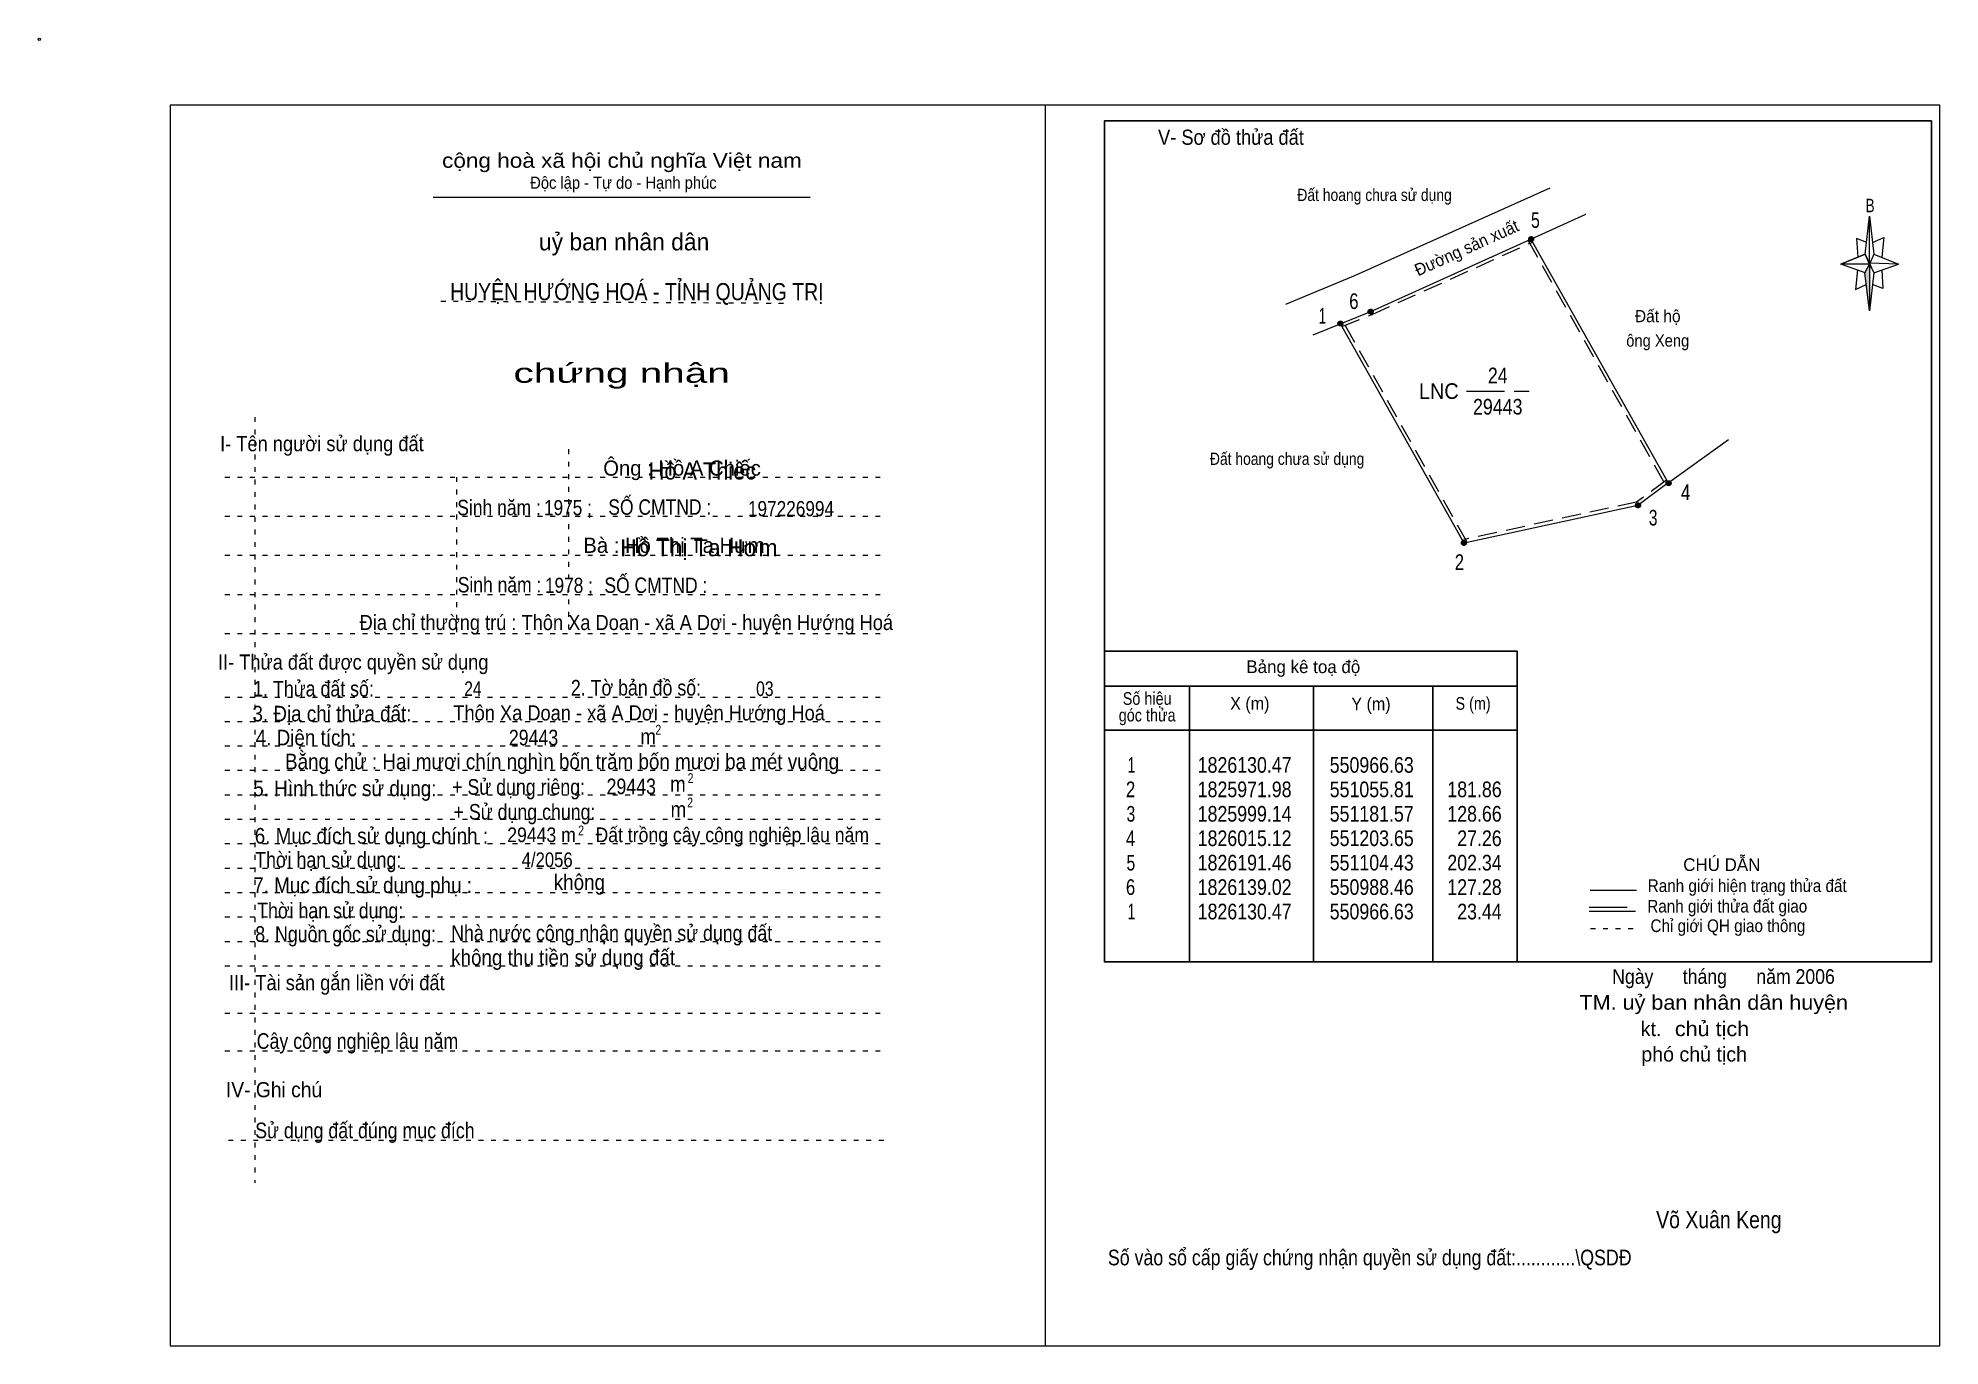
# Model space of a CAD drawing. Header units: centimetres. Extents: x -1.6 to 37.4, y -1.3 to 25.5.
import ezdxf
from ezdxf.enums import TextEntityAlignment as Align

# ---------------------------------------------------------------- set-up
doc = ezdxf.new("R2010")
doc.units = ezdxf.units.CM
doc.header["$LTSCALE"] = 0.13
for name, pattern in [('DOTTED', [1.5, 0.3, -1.2]), ('LONG_DASHED', [7.5, 6, -1.5]), ('MEDIUM_DASHED', [4.5, 3, -1.5])]:
    doc.linetypes.add(name, pattern=pattern)
for name, color, linetype, lineweight in [('1', 7, 'DOTTED', 13), ('10', 7, 'Continuous', 13), ('2', 7, 'Continuous', 25), ('3', 7, 'Continuous', 13), ('30', 7, 'Continuous', 13), ('32', 7, 'LONG_DASHED', 13), ('33', 7, 'LONG_DASHED', 13), ('35', 7, 'Continuous', 13)]:
    doc.layers.add(name, color=color, linetype=linetype, lineweight=lineweight)
doc.layers.add('7', color=7, linetype='Continuous')
doc.layers.add('8', color=7, linetype='Continuous')

msp = doc.modelspace()

# ---------------------------------------------------------------- hatches: boundary and pattern name
at = {"layer": '30'}
msp.add_hatch(color=256, dxfattribs=at).paths.add_polyline_path([(35.91, 20.87), (35.91, 19.91), (35.81, 20.69)])
at = {"layer": '32'}
for points in [[(29.0343, 21.3816, 1), (28.9343, 21.3816, 1)], [(25.7483, 19.8957, 1), (25.6483, 19.8957, 1)], [(25.1297, 19.6535, 1), (25.0297, 19.6535, 1)], [(31.8457, 16.385, 1), (31.7457, 16.385, 1)], [(31.2201, 15.9322, 1), (31.1201, 15.9322, 1)], [(27.6567, 15.1626, 1), (27.5567, 15.1626, 1)]]:
    msp.add_hatch(color=256, dxfattribs=at).paths.add_polyline_path(points)

# ---------------------------------------------------------------- linework, layer by layer
at = {"layer": '1', "linetype": 'Continuous'}
msp.add_line((6.51, 22.24), (14.23, 22.24), dxfattribs=at)
at = {"layer": '1'}
for p, q in [((6.67, 20.11), (13.82, 20.07)), ((2.86, 17.74), (2.86, 2.07)), ((9.28, 17.08), (9.28, 13.31)), ((2.25, 16.51), (15.75, 16.51)), ((6.99, 16.51), (6.99, 13.31)), ((2.25, 15.71), (15.75, 15.71)), ((2.25, 14.91), (15.75, 14.91)), ((2.25, 14.11), (15.75, 14.11)), ((2.25, 13.31), (15.75, 13.31)), ((2.25, 12.01), (15.75, 12.01)), ((2.25, 11.51), (15.75, 11.51)), ((2.25, 11.01), (15.75, 11.01)), ((2.25, 10.51), (15.75, 10.51)), ((2.25, 10.01), (15.75, 10.01)), ((2.25, 9.51), (15.75, 9.51)), ((2.25, 9.01), (15.75, 9.01)), ((2.25, 8.51), (15.75, 8.51)), ((2.25, 8.01), (15.75, 8.01)), ((2.25, 7.51), (15.75, 7.51)), ((2.25, 7.01), (15.75, 7.01)), ((2.25, 6.51), (15.75, 6.51)), ((2.25, 5.54), (15.75, 5.54)), ((2.25, 4.77), (15.75, 4.77)), ((2.32, 2.94), (15.82, 2.94))]:
    msp.add_line(p, q, dxfattribs=at)
at = {"layer": '10'}
for p, q in [((28.98, 21.38), (30.1, 21.89)), ((27.61, 15.16), (25.08, 19.65)), ((31.79, 16.39), (33.02, 17.28))]:
    msp.add_line(p, q, dxfattribs=at)
at = {"layer": '10', "linetype": 'MEDIUM_DASHED'}
for p, q in [((28.92, 21.35), (31.73, 16.36)), ((27.67, 15.19), (25.14, 19.68))]:
    msp.add_line(p, q, dxfattribs=at)
at = {"layer": '10'}
for points in [[(23.96, 20.05), (25.39, 20.64), (29.37, 22.43)], [(24.52, 19.42), (25.7, 19.9), (28.98, 21.38), (31.79, 16.39)], [(31.79, 16.39), (31.17, 15.93), (27.61, 15.16)]]:
    msp.add_lwpolyline(points, dxfattribs=at)
at = {"layer": '10', "linetype": 'MEDIUM_DASHED'}
for points in [[(25.11, 19.59), (25.73, 19.84), (29.01, 21.32)], [(31.75, 16.45), (31.14, 16), (27.6, 15.23)]]:
    msp.add_lwpolyline(points, dxfattribs=at)
at = {"layer": '10'}
msp.add_circle((-1.55, 25.47), 0.025, dxfattribs=at)
at = {"layer": '2'}
for p, q in [((20.25, 12.95), (28.7, 12.95)), ((28.7, 6.59), (28.7, 12.95)), ((20.25, 12.23), (28.7, 12.23)), ((21.99, 6.59), (21.99, 12.23)), ((24.53, 10.89), (24.53, 12.23)), ((26.97, 12.23), (26.97, 6.59)), ((20.25, 11.33), (28.7, 11.33))]:
    msp.add_line(p, q, dxfattribs=at)
msp.add_lwpolyline([(37.18, 23.8), (20.25, 23.8), (20.25, 6.59), (37.18, 6.59)], close=True, dxfattribs=at)
msp.add_lwpolyline([(24.53, 6.59), (24.53, 10.39), (24.53, 10.89)], dxfattribs=at)
at = {"layer": '3'}
msp.add_line((19.04, 24.12), (19.04, -1.27), dxfattribs=at)
for points in [[(19.04, 24.12), (1.13, 24.12), (1.13, -1.27), (19.04, -1.27)], [(19.04, -1.27), (37.35, -1.27), (37.35, 24.12), (19.04, 24.12)]]:
    msp.add_lwpolyline(points, dxfattribs=at)
at = {"layer": '30'}
for p, q in [((35.82, 21.07), (35.91, 21.85)), ((36, 21.07), (36.5, 20.87)), ((35.82, 20.69), (35.32, 20.87)), ((36, 20.69), (35.91, 19.91)), ((36.16, 20.75), (36.18, 20.37)), ((36.18, 20.37), (35.97, 20.45))]:
    msp.add_line(p, q, dxfattribs=at)
for points in [[(35.91, 21.85), (36, 21.07), (35.91, 20.87)], [(35.91, 20.87), (35.32, 20.87), (35.82, 21.07), (36, 20.69), (36.5, 20.87), (35.91, 20.89)], [(35.91, 20.87), (35.91, 19.91), (35.81, 20.69)]]:
    msp.add_lwpolyline(points, close=True, dxfattribs=at)
for points in [[(35.97, 21.31), (36.2, 21.41), (36.16, 21.01)], [(35.91, 20.87), (35.82, 21.07), (35.32, 20.87)], [(35.85, 21.31), (35.64, 21.39), (35.67, 21.01)], [(35.66, 20.75), (35.62, 20.35), (35.84, 20.45)], [(35.91, 20.87), (36, 20.69), (36.5, 20.87)]]:
    msp.add_lwpolyline(points, dxfattribs=at)
at = {"layer": '32'}
for centre in [(28.9843, 21.3816), (25.6983, 19.8957), (25.0797, 19.6535), (31.7957, 16.385), (31.1701, 15.9322), (27.6067, 15.1626)]:
    msp.add_circle(centre, 0.05, dxfattribs=at)
at = {"layer": '33'}
msp.add_line((27.66, 18.27), (28.94, 18.27), dxfattribs=at)
at = {"layer": '35'}
for p, q in [((30.19, 8.06), (31.14, 8.06)), ((30.17, 7.63), (31.12, 7.63))]:
    msp.add_line(p, q, dxfattribs=at)
at = {"layer": '35', "linetype": 'LONG_DASHED'}
msp.add_line((30.17, 7.71), (31.12, 7.71), dxfattribs=at)
at = {"layer": '35', "linetype": 'DOTTED'}
msp.add_line((30.2, 7.27), (31.19, 7.27), dxfattribs=at)

# ---------------------------------------------------------------- texts
at = {"layer": '1'}
for s, height, width, p in [('V- Sơ đồ thửa đất', 0.31, 0.9, (22.84, 23.31)), ('cộng hoà xã hội chủ nghĩa Việt nam', 0.3, 1.15, (10.375, 22.84)), ('Độc lập - Tự do - Hạnh phúc', 0.25, 0.9, (10.405, 22.41)), ('chứng nhận', 0.4, 1.55, (10.37, 18.44)), ('I- Tên người sử dụng đất', 0.31, 0.9, (4.235, 17.04)), ('II- Thửa đất được quyền sử dụng', 0.31, 0.9, (4.875, 12.57)), ('III- Tài sản gắn liền với đất', 0.31, 0.9, (4.54, 6.01)), ('IV- Ghi chú', 0.31, 0.95, (3.255, 3.82))]:
    msp.add_text(s, height=height, dxfattribs=dict(at, width=width)).set_placement(p, align=Align.CENTER)
msp.add_text('uỷ ban nhân dân', height=0.35, dxfattribs=at).set_placement((10.42, 21.15), align=Align.CENTER)
at = {"layer": '10'}
for s, width, p in [('  Đất hoang chưa sử dụng', 0.85, (24.04, 22.16)), ('  Đất hộ', 0.95, (30.93, 19.68)), ('ông Xeng', 0.9, (30.93, 19.18)), ('  Đất hoang chưa sử dụng', 0.85, (22.25, 16.76))]:
    msp.add_text(s, height=0.25, dxfattribs=dict(at, width=width)).set_placement(p)
at = {"layer": '10', "width": 0.95}
msp.add_text('Đường sản xuất', height=0.25, rotation=24.286, dxfattribs=at).set_placement((27.7136, 21.0883), align=Align.CENTER)
at = {"layer": '10'}
for s, height, p in [('Ông : Hồ A Chiếc', 0.31, (11.605, 16.54)), ('Bà : Hồ Thị Ta Hưm', 0.31, (11.44, 14.96)), ('kt.  ', 0.3, (31.55, 5.07)), ('phó chủ tịch ', 0.3, (32.375, 4.55))]:
    msp.add_text(s, height=height, dxfattribs=at).set_placement(p, align=Align.CENTER)
for s, height, width, p in [('Sinh năm :', 0.3149, 0.85, (7.86, 15.73)), ('1975 ;', 0.31, 0.85, (9.27, 15.73)), ('SỐ CMTND :', 0.3149, 0.85, (11.15, 15.74)), ('Sinh năm :', 0.3149, 0.85, (7.87, 14.15)), ('1978 ;', 0.31, 0.85, (9.29, 14.14)), ('SỐ CMTND :', 0.3149, 0.85, (11.07, 14.14)), ('Địa chỉ thường trú : Thôn Xa Doan - xã A Dơi - huyện Hướng Hoá', 0.31, 0.9, (10.465, 13.38)), ('24', 0.3, 0.8, (7.325, 12.03)), ('03', 0.3, 0.8, (13.3, 12.03)), (' Thôn Xa Doan - xã A Dơi - huyện Hướng Hoá', 0.31, 0.9, (10.675, 11.53)), (' 29443 m    Đất trồng cây công nghiệp lâu năm', 0.3, 0.9, (11.68, 9.04)), ('4/2056', 0.3, 0.85, (8.845, 8.53)), ('Ngày      tháng      năm 2006', 0.3, 0.9, (32.92, 6.14)), ('TM. uỷ ban nhân dân huyện', 0.3, 1.1, (32.72, 5.61)), ('chủ tịch', 0.3, 1.1, (32.685, 5.07)), ('Võ Xuân Keng ', 0.35, 0.85, (32.88, 1.14))]:
    msp.add_text(s, height=height, dxfattribs=dict(at, width=width)).set_placement(p, align=Align.CENTER)
at = {"layer": '2'}
for s, height, width, p in [('HUYỆN HƯỚNG HOÁ - TỈNH QUẢNG TRỊ', 0.35, 0.85, (10.68, 20.13)), ('Số hiệu', 0.2591, 0.85, (21.125, 11.85)), ('3. Địa chỉ thửa đất:', 0.32, 0.9, (4.44, 11.51)), ('góc thửa', 0.2591, 0.85, (21.125, 11.51)), ('X (m)', 0.2591, 0.95, (23.225, 11.75)), ('Y (m)', 0.2591, 0.95, (25.705, 11.74)), ('S (m)', 0.2591, 0.85, (27.795, 11.75)), ('Số vào sổ cấp giấy chứng nhận quyền sử dụng đất:............\\QSDĐ', 0.32, 0.85, (25.68, 0.38))]:
    msp.add_text(s, height=height, dxfattribs=dict(at, width=width)).set_placement(p, align=Align.CENTER)
msp.add_text('Bảng kê toạ độ', height=0.2591, dxfattribs=at).set_placement((24.32, 12.5), align=Align.CENTER)
for s, height, width, p in [('1. Thửa đất số:', 0.32, 0.85, (2.83, 12.02)), ('2. Tờ bản đồ số:', 0.32, 0.85, (9.33, 12.04)), ('4. Diện tích:', 0.32, 0.9, (2.88, 11.02)), ('29443', 0.32, 0.85, (8.06, 11.02)), ('m', 0.32, 0.9, (10.75, 11.04)), ('2', 0.2, 0.8, (11.06, 11.24)), ('Bằng chử : Hai mươi chín nghìn bốn trăm bốn mươi ba mét vuông', 0.32, 0.9, (3.48, 10.53)), ('5. Hình thức sử dụng:', 0.32, 0.9, (2.83, 9.98)), ('+ Sử dụng riêng:', 0.32, 0.85, (6.9, 10.01)), ('29443', 0.32, 0.85, (10.06, 10.02)), ('m', 0.32, 0.9, (11.36, 10.07)), ('2', 0.2, 0.8, (11.72, 10.25)), ('+ Sử dụng chung:', 0.32, 0.85, (6.93, 9.5)), ('m', 0.32, 0.9, (11.37, 9.55)), ('2', 0.2, 0.8, (11.71, 9.75)), ('6. Mục đích sử dụng chính : ', 0.32, 0.9, (2.86, 9.01)), ('2', 0.2, 0.8, (9.48, 9.18)), ('Thời hạn sử dụng: ', 0.32, 0.85, (2.87, 8.52)), ('7. Mục đích sử dụng phụ : ', 0.32, 0.9, (2.83, 8)), ('không', 0.32, 0.9, (8.98, 8.06)), ('Thời hạn sử dụng: ', 0.32, 0.85, (2.91, 7.48)), ('8. Nguồn gốc sử dụng: ', 0.32, 0.85, (2.87, 7)), ('Nhà nước công nhận quyền sử dụng đất ', 0.32, 0.85, (6.88, 7.02)), ('không thu tiền sử dụng đất', 0.32, 0.9, (6.88, 6.52)), ('Cây công nghiệp lâu năm', 0.32, 0.85, (2.9, 4.81)), ('Sử dụng đất đúng mục đích', 0.32, 0.85, (2.87, 2.98))]:
    msp.add_text(s, height=height, dxfattribs=dict(at, width=width)).set_placement(p)
at = {"layer": '30', "width": 0.75}
msp.add_text('B', height=0.2756, dxfattribs=at).set_placement((35.92, 21.93), align=Align.CENTER)
at = {"layer": '30'}
for s, width, p in [('1', 0.65, (20.88, 10.46)), ('1826130.47', 0.85, (24.08, 10.46)), ('550966.63', 0.85, (26.58, 10.46)), ('550966.63', 0.85, (26.58, 10.46)), ('2', 0.8, (20.88, 9.96)), ('1825971.98', 0.85, (24.08, 9.96)), ('551055.81', 0.85, (26.58, 9.96)), ('181.86', 0.85, (28.38, 9.96)), ('3', 0.75, (20.88, 9.46)), ('1825999.14', 0.85, (24.08, 9.46)), ('551181.57', 0.85, (26.58, 9.46)), ('128.66', 0.85, (28.38, 9.46)), ('4', 0.8, (20.88, 8.96)), ('1826015.12', 0.85, (24.08, 8.96)), ('551203.65', 0.85, (26.58, 8.96)), ('27.26', 0.85, (28.38, 8.96)), ('5', 0.75, (20.88, 8.46)), ('1826191.46', 0.85, (24.08, 8.46)), ('551104.43', 0.85, (26.58, 8.46)), ('202.34', 0.85, (28.38, 8.46)), ('6', 0.8, (20.88, 7.96)), ('1826139.02', 0.85, (24.08, 7.96)), ('550988.46', 0.85, (26.58, 7.96)), ('127.28', 0.85, (28.38, 7.96)), ('1', 0.65, (20.88, 7.46)), ('1826130.47', 0.85, (24.08, 7.46)), ('550966.63', 0.85, (26.58, 7.46)), ('23.44', 0.85, (28.38, 7.46))]:
    msp.add_text(s, height=0.32, dxfattribs=dict(at, width=width)).set_placement(p, align=Align.RIGHT)
at = {"layer": '32'}
for s, width, p in [('5', 0.75, (29.07, 21.61)), ('6', 0.8, (25.355, 19.95)), ('1', 0.65, (24.71, 19.65)), ('4', 0.8, (32.145, 16.04)), ('3', 0.75, (31.48, 15.52)), ('2', 0.8, (27.515, 14.61))]:
    msp.add_text(s, height=0.32, dxfattribs=dict(at, width=width)).set_placement(p, align=Align.CENTER)
at = {"layer": '33', "width": 0.85}
for s, p in [('24', (28.3, 18.43)), ('29443', (28.3, 17.79))]:
    msp.add_text(s, height=0.32, dxfattribs=at).set_placement(p, align=Align.CENTER)
at = {"layer": '33', "width": 0.95}
msp.add_text('LNC', height=0.32, dxfattribs=at).set_placement((27.5, 18.11), align=Align.RIGHT)
at = {"layer": '35'}
msp.add_text('CHÚ DẪN', height=0.2591, dxfattribs=at).set_placement((32.885, 8.45), align=Align.CENTER)
at = {"layer": '35', "width": 0.9}
for s, p in [('Ranh giới hiện trạng thửa đất', (33.405, 8.02)), ('Ranh giới thửa đất giao ', (33.04, 7.6)), ('Chỉ giới QH giao thông', (33.01, 7.2))]:
    msp.add_text(s, height=0.2591, dxfattribs=at).set_placement(p, align=Align.CENTER)
at = {"layer": '7'}
for s, height, width, p in [(' Hồ A Thiếc', 0.35, 0.95, (11.96, 16.46)), ('197226994', 0.31, 0.85, (13.835, 15.71))]:
    msp.add_text(s, height=height, dxfattribs=dict(at, width=width)).set_placement(p, align=Align.CENTER)
at = {"layer": '8'}
msp.add_text(' Hồ Thị Ta Hơm', height=0.35, dxfattribs=at).set_placement((11.885, 14.89), align=Align.CENTER)

doc.saveas('drawing.dxf')
